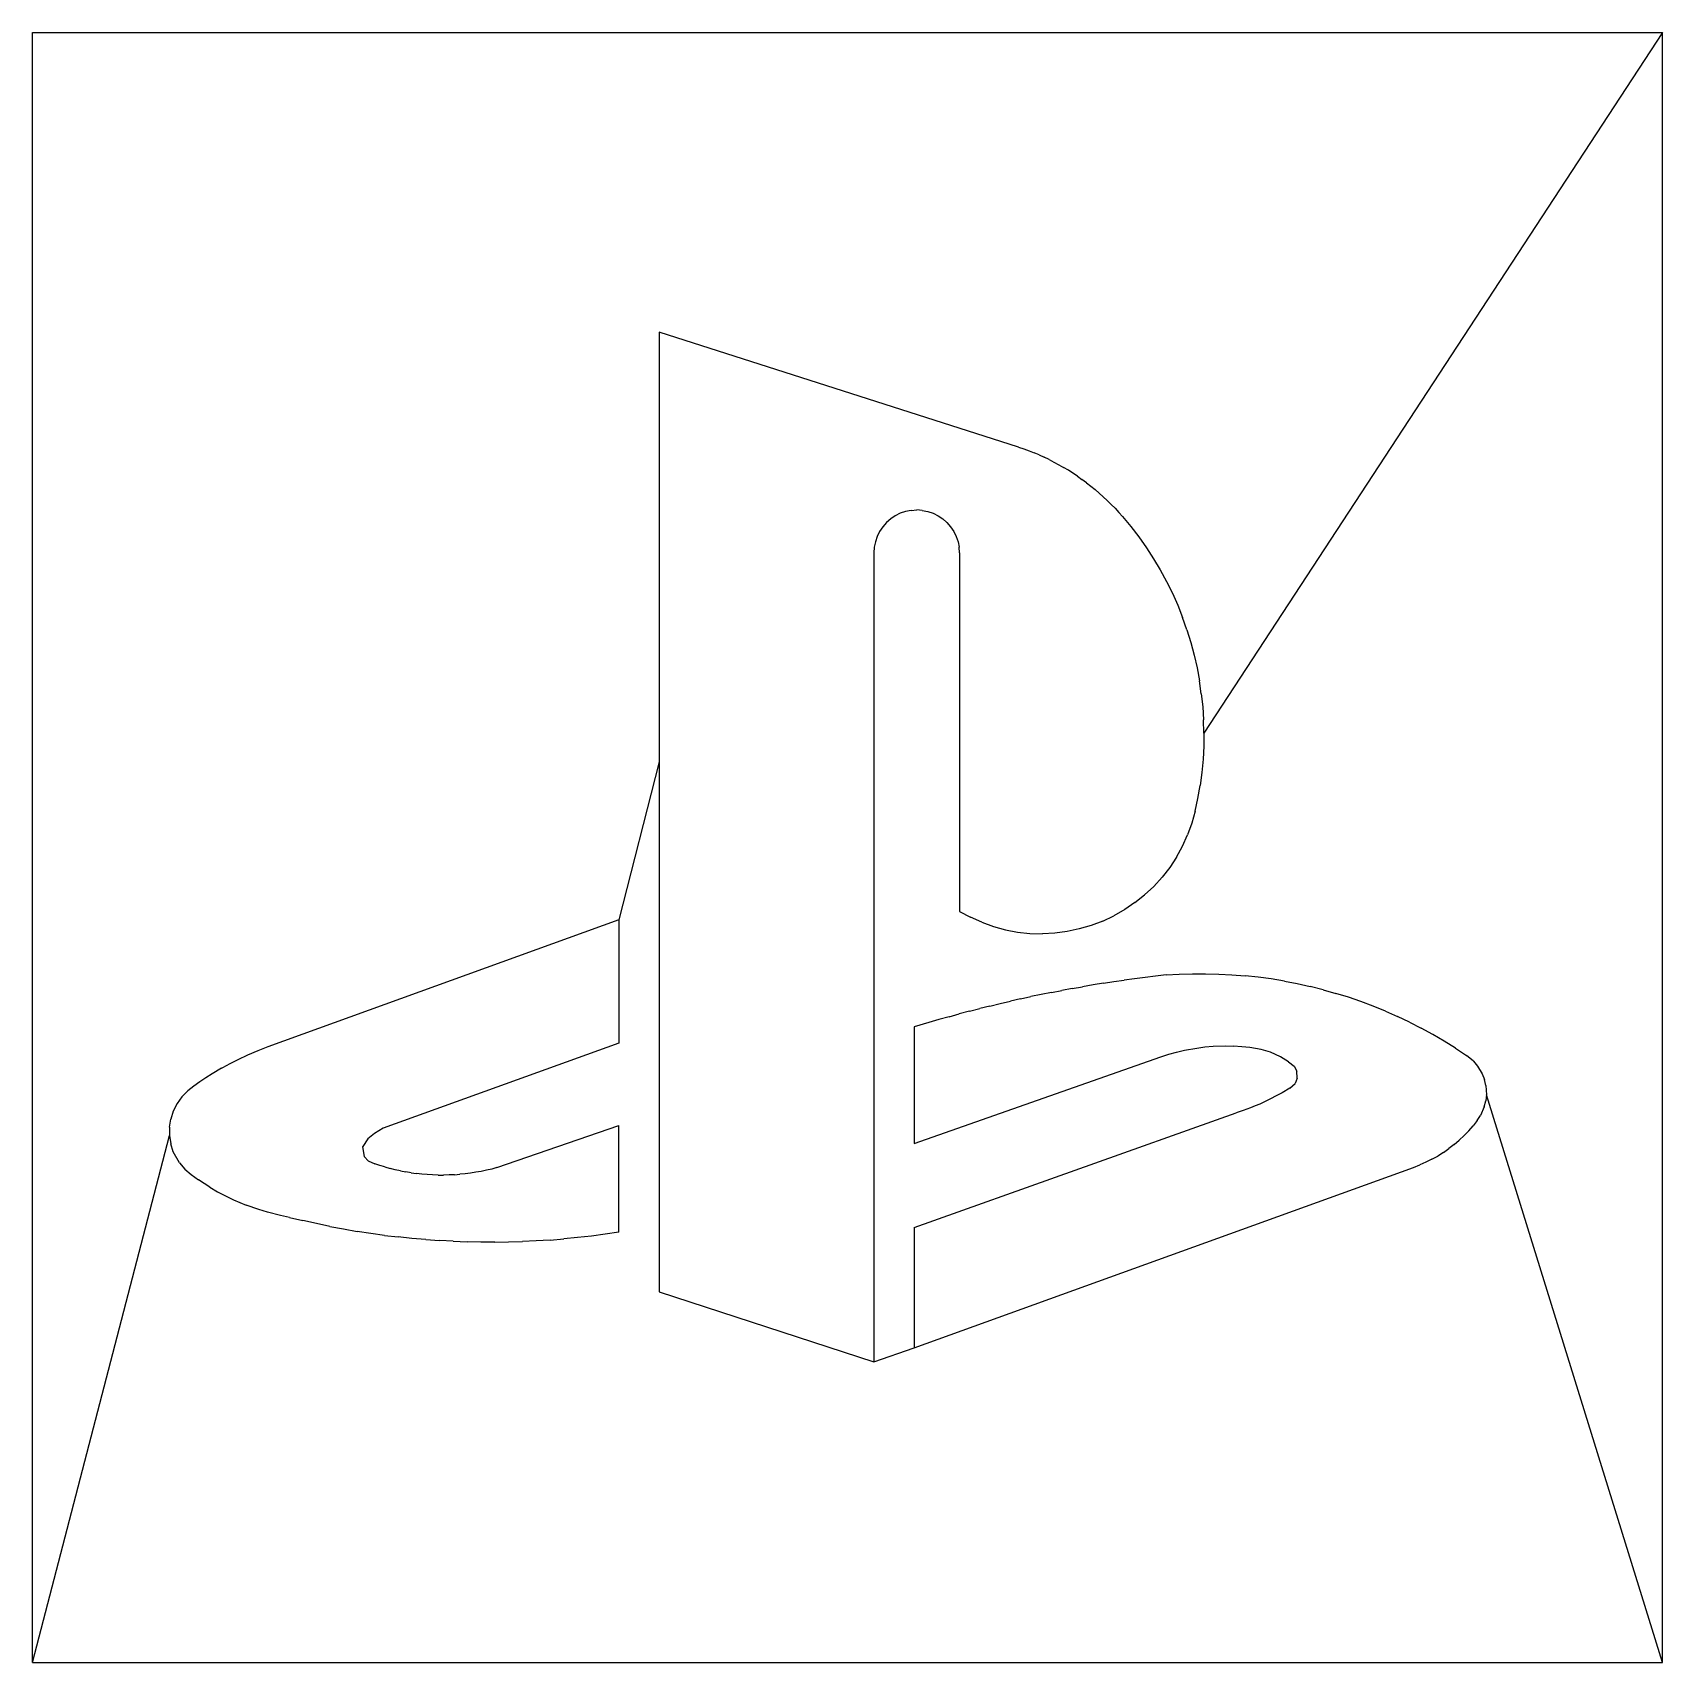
# Model space of a CAD drawing. Extents: x 0.742 to 1.235, y 0.046 to 0.746.
# Drawn here: x 0.749 to 0.9201, y 0.0463 to 0.2174 of the extents above; entities that cross this region are included whole.
import ezdxf

# ---------------------------------------------------------------- set-up
doc = ezdxf.new("R2010")
doc.units = 0

msp = doc.modelspace()

# ---------------------------------------------------------------- linework, layer by layer
for p, q in [((0.749, 0.04631, 0.25609), (0.749, 0.21742, 0.25609)), ((0.749, 0.21742, 0.25609), (0.92011, 0.21742, 0.25609)), ((0.92011, 0.21742, 0.25609), (0.87197, 0.14387, 0.25609)), ((0.92011, 0.04631, 0.25609), (0.92011, 0.21742, 0.25609)), ((0.85252, 0.17391, 0.25609), (0.81479, 0.18597, 0.25609)), ((0.81479, 0.18597, 0.25609), (0.81479, 0.14084, 0.25609)), ((0.85252, 0.17391, 0.25609), (0.85307, 0.17372, 0.25609)), ((0.85307, 0.17372, 0.25609), (0.85361, 0.17352, 0.25609)), ((0.85361, 0.17352, 0.25609), (0.85414, 0.17331, 0.25609)), ((0.85467, 0.17308, 0.25609), (0.85414, 0.17331, 0.25609)), ((0.85467, 0.17308, 0.25609), (0.8552, 0.17284, 0.25609)), ((0.85572, 0.17259, 0.25609), (0.8552, 0.17284, 0.25609)), ((0.85572, 0.17259, 0.25609), (0.85623, 0.17233, 0.25609)), ((0.85623, 0.17233, 0.25609), (0.85674, 0.17205, 0.25609)), ((0.85674, 0.17205, 0.25609), (0.85724, 0.17177, 0.25609)), ((0.85774, 0.17147, 0.25609), (0.85724, 0.17177, 0.25609)), ((0.85822, 0.17116, 0.25609), (0.85774, 0.17147, 0.25609)), ((0.8587, 0.17084, 0.25609), (0.85822, 0.17116, 0.25609)), ((0.8587, 0.17084, 0.25609), (0.85917, 0.17051, 0.25609)), ((0.85964, 0.17016, 0.25609), (0.85917, 0.17051, 0.25609)), ((0.85964, 0.17016, 0.25609), (0.86009, 0.16981, 0.25609)), ((0.86009, 0.16981, 0.25609), (0.86054, 0.16945, 0.25609)), ((0.86098, 0.16907, 0.25609), (0.86054, 0.16945, 0.25609)), ((0.86098, 0.16907, 0.25609), (0.86141, 0.16869, 0.25609)), ((0.86141, 0.16869, 0.25609), (0.86183, 0.16829, 0.25609)), ((0.86183, 0.16829, 0.25609), (0.86225, 0.16789, 0.25609)), ((0.86225, 0.16789, 0.25609), (0.86265, 0.16748, 0.25609)), ((0.83865, 0.16598, 0.25609), (0.83826, 0.16554, 0.25609)), ((0.83909, 0.16637, 0.25609), (0.83865, 0.16598, 0.25609)), ((0.83957, 0.1667, 0.25609), (0.83909, 0.16637, 0.25609)), ((0.8401, 0.16696, 0.25609), (0.83957, 0.1667, 0.25609)), ((0.84066, 0.16715, 0.25609), (0.8401, 0.16696, 0.25609)), ((0.84123, 0.16726, 0.25609), (0.84066, 0.16715, 0.25609)), ((0.84123, 0.16726, 0.25609), (0.84182, 0.1673, 0.25609)), ((0.84241, 0.16726, 0.25609), (0.84182, 0.1673, 0.25609)), ((0.84241, 0.16726, 0.25609), (0.84298, 0.16715, 0.25609)), ((0.84298, 0.16715, 0.25609), (0.84354, 0.16696, 0.25609)), ((0.84354, 0.16696, 0.25609), (0.84407, 0.1667, 0.25609)), ((0.84407, 0.1667, 0.25609), (0.84455, 0.16637, 0.25609)), ((0.84499, 0.16598, 0.25609), (0.84455, 0.16637, 0.25609)), ((0.84499, 0.16598, 0.25609), (0.84538, 0.16554, 0.25609)), ((0.86265, 0.16748, 0.25609), (0.86304, 0.16705, 0.25609)), ((0.86342, 0.16662, 0.25609), (0.86304, 0.16705, 0.25609)), ((0.86342, 0.16662, 0.25609), (0.8643, 0.16556, 0.25609)), ((0.83767, 0.16453, 0.25609), (0.83748, 0.16397, 0.25609)), ((0.83793, 0.16505, 0.25609), (0.83767, 0.16453, 0.25609)), ((0.83826, 0.16554, 0.25609), (0.83793, 0.16505, 0.25609)), ((0.84538, 0.16554, 0.25609), (0.84571, 0.16505, 0.25609)), ((0.84571, 0.16505, 0.25609), (0.84597, 0.16453, 0.25609)), ((0.84597, 0.16453, 0.25609), (0.84616, 0.16397, 0.25609)), ((0.8643, 0.16556, 0.25609), (0.86514, 0.16447, 0.25609)), ((0.86514, 0.16447, 0.25609), (0.86594, 0.16334, 0.25609)), ((0.83737, 0.16339, 0.25609), (0.83733, 0.16281, 0.25609)), ((0.83733, 0.16281, 0.25609), (0.83733, 0.07785, 0.25609)), ((0.83748, 0.16397, 0.25609), (0.83737, 0.16339, 0.25609)), ((0.84616, 0.16397, 0.25609), (0.84627, 0.16339, 0.25609)), ((0.84631, 0.16281, 0.25609), (0.84627, 0.16339, 0.25609)), ((0.84631, 0.16281, 0.25609), (0.84631, 0.12516, 0.25609)), ((0.86594, 0.16334, 0.25609), (0.86669, 0.16218, 0.25609)), ((0.86669, 0.16218, 0.25609), (0.86739, 0.161, 0.25609)), ((0.86739, 0.161, 0.25609), (0.86805, 0.15979, 0.25609)), ((0.86805, 0.15979, 0.25609), (0.86866, 0.15855, 0.25609)), ((0.86866, 0.15855, 0.25609), (0.86922, 0.15729, 0.25609)), ((0.86922, 0.15729, 0.25609), (0.86973, 0.15601, 0.25609)), ((0.87019, 0.15471, 0.25609), (0.86973, 0.15601, 0.25609)), ((0.87019, 0.15471, 0.25609), (0.8706, 0.15339, 0.25609)), ((0.8706, 0.15339, 0.25609), (0.87095, 0.15206, 0.25609)), ((0.87095, 0.15206, 0.25609), (0.87126, 0.15072, 0.25609)), ((0.87126, 0.15072, 0.25609), (0.87151, 0.14936, 0.25609)), ((0.8717, 0.148, 0.25609), (0.87151, 0.14936, 0.25609)), ((0.8717, 0.148, 0.25609), (0.87185, 0.14663, 0.25609)), ((0.87185, 0.14663, 0.25609), (0.87194, 0.14525, 0.25609)), ((0.87197, 0.14387, 0.25609), (0.87194, 0.14525, 0.25609)), ((0.87197, 0.14387, 0.25609), (0.87195, 0.1425, 0.25609)), ((0.87195, 0.1425, 0.25609), (0.87188, 0.14112, 0.25609)), ((0.81479, 0.14084, 0.25609), (0.81054, 0.12426, 0.25609)), ((0.81479, 0.14084, 0.25609), (0.81479, 0.08521, 0.25609)), ((0.87188, 0.14112, 0.25609), (0.87175, 0.13975, 0.25609)), ((0.87175, 0.13975, 0.25609), (0.87157, 0.13838, 0.25609)), ((0.87105, 0.13567, 0.25609), (0.87134, 0.13702, 0.25609)), ((0.87134, 0.13702, 0.25609), (0.87157, 0.13838, 0.25609)), ((0.87105, 0.13567, 0.25609), (0.8707, 0.13442, 0.25609)), ((0.8707, 0.13442, 0.25609), (0.87026, 0.13319, 0.25609)), ((0.86909, 0.13086, 0.25609), (0.86972, 0.132, 0.25609)), ((0.86972, 0.132, 0.25609), (0.87026, 0.13319, 0.25609)), ((0.86909, 0.13086, 0.25609), (0.86838, 0.12978, 0.25609)), ((0.86758, 0.12875, 0.25609), (0.8667, 0.12778, 0.25609)), ((0.86838, 0.12978, 0.25609), (0.86758, 0.12875, 0.25609)), ((0.86473, 0.12608, 0.25609), (0.86575, 0.12689, 0.25609)), ((0.8667, 0.12778, 0.25609), (0.86575, 0.12689, 0.25609)), ((0.84631, 0.12516, 0.25609), (0.84745, 0.12454, 0.25609)), ((0.86366, 0.12534, 0.25609), (0.86253, 0.1247, 0.25609)), ((0.86473, 0.12608, 0.25609), (0.86366, 0.12534, 0.25609)), ((0.81054, 0.12426, 0.25609), (0.77371, 0.11093, 0.25609)), ((0.81054, 0.12426, 0.25609), (0.81054, 0.11133, 0.25609)), ((0.84864, 0.12401, 0.25609), (0.84745, 0.12454, 0.25609)), ((0.84864, 0.12401, 0.25609), (0.84987, 0.12357, 0.25609)), ((0.84987, 0.12357, 0.25609), (0.85113, 0.12323, 0.25609)), ((0.85113, 0.12323, 0.25609), (0.85241, 0.12299, 0.25609)), ((0.85888, 0.12331, 0.25609), (0.8576, 0.12305, 0.25609)), ((0.86013, 0.12368, 0.25609), (0.85888, 0.12331, 0.25609)), ((0.86135, 0.12414, 0.25609), (0.86013, 0.12368, 0.25609)), ((0.86135, 0.12414, 0.25609), (0.86253, 0.1247, 0.25609)), ((0.85241, 0.12299, 0.25609), (0.85371, 0.12285, 0.25609)), ((0.85371, 0.12285, 0.25609), (0.85501, 0.12281, 0.25609)), ((0.85631, 0.12288, 0.25609), (0.85501, 0.12281, 0.25609)), ((0.8576, 0.12305, 0.25609), (0.85631, 0.12288, 0.25609)), ((0.8647, 0.11809, 0.25609), (0.86361, 0.11794, 0.25609)), ((0.8658, 0.11823, 0.25609), (0.8647, 0.11809, 0.25609)), ((0.8669, 0.11836, 0.25609), (0.8658, 0.11823, 0.25609)), ((0.868, 0.11848, 0.25609), (0.8669, 0.11836, 0.25609)), ((0.868, 0.11848, 0.25609), (0.86938, 0.11857, 0.25609)), ((0.86938, 0.11857, 0.25609), (0.87077, 0.11861, 0.25609)), ((0.87077, 0.11861, 0.25609), (0.87215, 0.11861, 0.25609)), ((0.87215, 0.11861, 0.25609), (0.87354, 0.11858, 0.25609)), ((0.87354, 0.11858, 0.25609), (0.87492, 0.11851, 0.25609)), ((0.87492, 0.11851, 0.25609), (0.8763, 0.1184, 0.25609)), ((0.87768, 0.11825, 0.25609), (0.8763, 0.1184, 0.25609)), ((0.87905, 0.11806, 0.25609), (0.87768, 0.11825, 0.25609)), ((0.8549, 0.11643, 0.25609), (0.85381, 0.11621, 0.25609)), ((0.85598, 0.11665, 0.25609), (0.8549, 0.11643, 0.25609)), ((0.85598, 0.11665, 0.25609), (0.85707, 0.11686, 0.25609)), ((0.85815, 0.11706, 0.25609), (0.85707, 0.11686, 0.25609)), ((0.85815, 0.11706, 0.25609), (0.85924, 0.11725, 0.25609)), ((0.86033, 0.11744, 0.25609), (0.85924, 0.11725, 0.25609)), ((0.86142, 0.11761, 0.25609), (0.86033, 0.11744, 0.25609)), ((0.86142, 0.11761, 0.25609), (0.86252, 0.11778, 0.25609)), ((0.86252, 0.11778, 0.25609), (0.86361, 0.11794, 0.25609)), ((0.88042, 0.11783, 0.25609), (0.87905, 0.11806, 0.25609)), ((0.88042, 0.11783, 0.25609), (0.88178, 0.11757, 0.25609)), ((0.88178, 0.11757, 0.25609), (0.88314, 0.11727, 0.25609)), ((0.88448, 0.11693, 0.25609), (0.88314, 0.11727, 0.25609)), ((0.88448, 0.11693, 0.25609), (0.88581, 0.11655, 0.25609)), ((0.88714, 0.11614, 0.25609), (0.88581, 0.11655, 0.25609)), ((0.84736, 0.11468, 0.25609), (0.84629, 0.1144, 0.25609)), ((0.84736, 0.11468, 0.25609), (0.84843, 0.11495, 0.25609)), ((0.8495, 0.11522, 0.25609), (0.84843, 0.11495, 0.25609)), ((0.8495, 0.11522, 0.25609), (0.85058, 0.11548, 0.25609)), ((0.85058, 0.11548, 0.25609), (0.85166, 0.11573, 0.25609)), ((0.85273, 0.11597, 0.25609), (0.85166, 0.11573, 0.25609)), ((0.85273, 0.11597, 0.25609), (0.85381, 0.11621, 0.25609)), ((0.88845, 0.11568, 0.25609), (0.88714, 0.11614, 0.25609)), ((0.88975, 0.1152, 0.25609), (0.88845, 0.11568, 0.25609)), ((0.89103, 0.11467, 0.25609), (0.88975, 0.1152, 0.25609)), ((0.89103, 0.11467, 0.25609), (0.8923, 0.11411, 0.25609)), ((0.8431, 0.11349, 0.25609), (0.84157, 0.11305, 0.25609)), ((0.84157, 0.11305, 0.25609), (0.84157, 0.10078, 0.25609)), ((0.84416, 0.1138, 0.25609), (0.8431, 0.11349, 0.25609)), ((0.84523, 0.1141, 0.25609), (0.84416, 0.1138, 0.25609)), ((0.84523, 0.1141, 0.25609), (0.84629, 0.1144, 0.25609)), ((0.89355, 0.11352, 0.25609), (0.8923, 0.11411, 0.25609)), ((0.89355, 0.11352, 0.25609), (0.89479, 0.11289, 0.25609)), ((0.81054, 0.11133, 0.25609), (0.78579, 0.1024, 0.25609)), ((0.896, 0.11223, 0.25609), (0.89479, 0.11289, 0.25609)), ((0.8972, 0.11153, 0.25609), (0.896, 0.11223, 0.25609)), ((0.89838, 0.1108, 0.25609), (0.8972, 0.11153, 0.25609)), ((0.77053, 0.10958, 0.25609), (0.76951, 0.10905, 0.25609)), ((0.77157, 0.11007, 0.25609), (0.77053, 0.10958, 0.25609)), ((0.77263, 0.11052, 0.25609), (0.77157, 0.11007, 0.25609)), ((0.77371, 0.11093, 0.25609), (0.77263, 0.11052, 0.25609)), ((0.84157, 0.10078, 0.25609), (0.86746, 0.10988, 0.25609)), ((0.86746, 0.10988, 0.25609), (0.86828, 0.11015, 0.25609)), ((0.86828, 0.11015, 0.25609), (0.86911, 0.11039, 0.25609)), ((0.86911, 0.11039, 0.25609), (0.86995, 0.11058, 0.25609)), ((0.86995, 0.11058, 0.25609), (0.87122, 0.11081, 0.25609)), ((0.87122, 0.11081, 0.25609), (0.87208, 0.11092, 0.25609)), ((0.87208, 0.11092, 0.25609), (0.87294, 0.11099, 0.25609)), ((0.87294, 0.11099, 0.25609), (0.87423, 0.11103, 0.25609)), ((0.87423, 0.11103, 0.25609), (0.87509, 0.111, 0.25609)), ((0.87595, 0.11095, 0.25609), (0.87509, 0.111, 0.25609)), ((0.87681, 0.11085, 0.25609), (0.87595, 0.11095, 0.25609)), ((0.87799, 0.11065, 0.25609), (0.87681, 0.11085, 0.25609)), ((0.87895, 0.11038, 0.25609), (0.87799, 0.11065, 0.25609)), ((0.88002, 0.1099, 0.25609), (0.87895, 0.11038, 0.25609)), ((0.88087, 0.10937, 0.25609), (0.88002, 0.1099, 0.25609)), ((0.89838, 0.1108, 0.25609), (0.89954, 0.11004, 0.25609)), ((0.90028, 0.10942, 0.25609), (0.89954, 0.11004, 0.25609)), ((0.76785, 0.10809, 0.25609), (0.7672, 0.10768, 0.25609)), ((0.76884, 0.10868, 0.25609), (0.76785, 0.10809, 0.25609)), ((0.76884, 0.10868, 0.25609), (0.76951, 0.10905, 0.25609)), ((0.88087, 0.10937, 0.25609), (0.88144, 0.10889, 0.25609)), ((0.88144, 0.10889, 0.25609), (0.88174, 0.10837, 0.25609)), ((0.88178, 0.10764, 0.25609), (0.88174, 0.10837, 0.25609)), ((0.90028, 0.10942, 0.25609), (0.9007, 0.10892, 0.25609)), ((0.9007, 0.10892, 0.25609), (0.90119, 0.10809, 0.25609)), ((0.90119, 0.10809, 0.25609), (0.90142, 0.10749, 0.25609)), ((0.76529, 0.10631, 0.25609), (0.76467, 0.10568, 0.25609)), ((0.76594, 0.10681, 0.25609), (0.76529, 0.10631, 0.25609)), ((0.76656, 0.10725, 0.25609), (0.76594, 0.10681, 0.25609)), ((0.7672, 0.10768, 0.25609), (0.76656, 0.10725, 0.25609)), ((0.8802, 0.10612, 0.25609), (0.8795, 0.10574, 0.25609)), ((0.88101, 0.1066, 0.25609), (0.8802, 0.10612, 0.25609)), ((0.88101, 0.1066, 0.25609), (0.88155, 0.10708, 0.25609)), ((0.88178, 0.10764, 0.25609), (0.88155, 0.10708, 0.25609)), ((0.90157, 0.10686, 0.25609), (0.90142, 0.10749, 0.25609)), ((0.90157, 0.10686, 0.25609), (0.90163, 0.10589, 0.25609)), ((0.76417, 0.10497, 0.25609), (0.76377, 0.10419, 0.25609)), ((0.76467, 0.10568, 0.25609), (0.76417, 0.10497, 0.25609)), ((0.87685, 0.10453, 0.25609), (0.87611, 0.10425, 0.25609)), ((0.87735, 0.10473, 0.25609), (0.87685, 0.10453, 0.25609)), ((0.87783, 0.10493, 0.25609), (0.87735, 0.10473, 0.25609)), ((0.87856, 0.10526, 0.25609), (0.87783, 0.10493, 0.25609)), ((0.87903, 0.1055, 0.25609), (0.87856, 0.10526, 0.25609)), ((0.8795, 0.10574, 0.25609), (0.87903, 0.1055, 0.25609)), ((0.90141, 0.10462, 0.25609), (0.90102, 0.10373, 0.25609)), ((0.90141, 0.10462, 0.25609), (0.90156, 0.10525, 0.25609)), ((0.90163, 0.10589, 0.25609), (0.90156, 0.10525, 0.25609)), ((0.92011, 0.04631, 0.25609), (0.90163, 0.10589, 0.25609)), ((0.76337, 0.10249, 0.25609), (0.76351, 0.10335, 0.25609)), ((0.76377, 0.10419, 0.25609), (0.76351, 0.10335, 0.25609)), ((0.79775, 0.09825, 0.25609), (0.81054, 0.10269, 0.25609)), ((0.81054, 0.09147, 0.25609), (0.81054, 0.10269, 0.25609)), ((0.84157, 0.09197, 0.25609), (0.87536, 0.104, 0.25609)), ((0.87611, 0.10425, 0.25609), (0.87536, 0.104, 0.25609)), ((0.90066, 0.10319, 0.25609), (0.90023, 0.10264, 0.25609)), ((0.90066, 0.10319, 0.25609), (0.90102, 0.10373, 0.25609)), ((0.749, 0.04631, 0.25609), (0.76337, 0.10161, 0.25609)), ((0.76337, 0.10249, 0.25609), (0.76337, 0.10161, 0.25609)), ((0.76337, 0.10161, 0.25609), (0.76351, 0.10075, 0.25609)), ((0.78419, 0.10128, 0.25609), (0.78367, 0.10048, 0.25609)), ((0.78488, 0.10184, 0.25609), (0.78419, 0.10128, 0.25609)), ((0.78579, 0.1024, 0.25609), (0.78488, 0.10184, 0.25609)), ((0.89824, 0.10068, 0.25609), (0.89877, 0.10113, 0.25609)), ((0.89877, 0.10113, 0.25609), (0.89928, 0.10161, 0.25609)), ((0.89977, 0.10212, 0.25609), (0.89928, 0.10161, 0.25609)), ((0.89977, 0.10212, 0.25609), (0.90023, 0.10264, 0.25609)), ((0.76377, 0.09991, 0.25609), (0.76351, 0.10075, 0.25609)), ((0.76441, 0.09876, 0.25609), (0.76377, 0.09991, 0.25609)), ((0.78384, 0.09938, 0.25609), (0.78367, 0.10048, 0.25609)), ((0.78423, 0.09897, 0.25609), (0.78384, 0.09938, 0.25609)), ((0.89591, 0.09913, 0.25609), (0.89652, 0.09947, 0.25609)), ((0.89711, 0.09985, 0.25609), (0.89652, 0.09947, 0.25609)), ((0.89711, 0.09985, 0.25609), (0.89768, 0.10025, 0.25609)), ((0.89824, 0.10068, 0.25609), (0.89768, 0.10025, 0.25609)), ((0.76441, 0.09876, 0.25609), (0.76497, 0.09809, 0.25609)), ((0.76497, 0.09809, 0.25609), (0.76563, 0.09752, 0.25609)), ((0.78423, 0.09897, 0.25609), (0.78494, 0.09866, 0.25609)), ((0.78546, 0.09848, 0.25609), (0.78494, 0.09866, 0.25609)), ((0.78599, 0.09832, 0.25609), (0.78546, 0.09848, 0.25609)), ((0.78599, 0.09832, 0.25609), (0.78653, 0.09817, 0.25609)), ((0.78707, 0.09803, 0.25609), (0.78653, 0.09817, 0.25609)), ((0.78762, 0.09791, 0.25609), (0.78707, 0.09803, 0.25609)), ((0.78762, 0.09791, 0.25609), (0.78818, 0.09781, 0.25609)), ((0.78874, 0.09771, 0.25609), (0.78818, 0.09781, 0.25609)), ((0.78874, 0.09771, 0.25609), (0.7893, 0.09764, 0.25609)), ((0.78987, 0.09757, 0.25609), (0.7893, 0.09764, 0.25609)), ((0.79043, 0.09753, 0.25609), (0.78987, 0.09757, 0.25609)), ((0.79329, 0.09751, 0.25609), (0.79386, 0.09755, 0.25609)), ((0.79443, 0.09761, 0.25609), (0.79386, 0.09755, 0.25609)), ((0.79499, 0.09768, 0.25609), (0.79443, 0.09761, 0.25609)), ((0.79555, 0.09776, 0.25609), (0.79499, 0.09768, 0.25609)), ((0.79611, 0.09786, 0.25609), (0.79555, 0.09776, 0.25609)), ((0.79666, 0.09798, 0.25609), (0.79611, 0.09786, 0.25609)), ((0.79721, 0.0981, 0.25609), (0.79666, 0.09798, 0.25609)), ((0.79775, 0.09825, 0.25609), (0.79721, 0.0981, 0.25609)), ((0.84157, 0.07933, 0.25609), (0.89399, 0.09828, 0.25609)), ((0.89399, 0.09828, 0.25609), (0.89464, 0.09853, 0.25609)), ((0.89528, 0.09882, 0.25609), (0.89464, 0.09853, 0.25609)), ((0.89591, 0.09913, 0.25609), (0.89528, 0.09882, 0.25609)), ((0.76563, 0.09752, 0.25609), (0.7664, 0.09696, 0.25609)), ((0.76759, 0.09619, 0.25609), (0.7664, 0.09696, 0.25609)), ((0.76759, 0.09619, 0.25609), (0.76841, 0.09572, 0.25609)), ((0.791, 0.09749, 0.25609), (0.79043, 0.09753, 0.25609)), ((0.79158, 0.09747, 0.25609), (0.791, 0.09749, 0.25609)), ((0.79158, 0.09747, 0.25609), (0.79215, 0.09747, 0.25609)), ((0.79272, 0.09748, 0.25609), (0.79215, 0.09747, 0.25609)), ((0.79329, 0.09751, 0.25609), (0.79272, 0.09748, 0.25609)), ((0.76841, 0.09572, 0.25609), (0.76925, 0.09528, 0.25609)), ((0.76925, 0.09528, 0.25609), (0.7701, 0.09487, 0.25609)), ((0.7701, 0.09487, 0.25609), (0.77141, 0.09431, 0.25609)), ((0.77275, 0.09384, 0.25609), (0.77141, 0.09431, 0.25609)), ((0.77365, 0.09356, 0.25609), (0.77275, 0.09384, 0.25609)), ((0.77503, 0.09322, 0.25609), (0.77365, 0.09356, 0.25609)), ((0.77596, 0.09303, 0.25609), (0.77503, 0.09322, 0.25609)), ((0.77596, 0.09303, 0.25609), (0.77737, 0.09269, 0.25609)), ((0.77879, 0.09237, 0.25609), (0.77737, 0.09269, 0.25609)), ((0.78021, 0.09208, 0.25609), (0.77879, 0.09237, 0.25609)), ((0.78021, 0.09208, 0.25609), (0.78164, 0.09181, 0.25609)), ((0.78164, 0.09181, 0.25609), (0.78307, 0.09156, 0.25609)), ((0.7845, 0.09134, 0.25609), (0.78307, 0.09156, 0.25609)), ((0.78594, 0.09114, 0.25609), (0.7845, 0.09134, 0.25609)), ((0.78594, 0.09114, 0.25609), (0.78738, 0.09097, 0.25609)), ((0.78882, 0.09082, 0.25609), (0.78738, 0.09097, 0.25609)), ((0.79027, 0.0907, 0.25609), (0.78882, 0.09082, 0.25609)), ((0.79027, 0.0907, 0.25609), (0.79172, 0.09059, 0.25609)), ((0.80333, 0.09065, 0.25609), (0.80477, 0.09076, 0.25609)), ((0.80622, 0.0909, 0.25609), (0.80477, 0.09076, 0.25609)), ((0.80766, 0.09107, 0.25609), (0.80622, 0.0909, 0.25609)), ((0.8091, 0.09126, 0.25609), (0.80766, 0.09107, 0.25609)), ((0.81054, 0.09147, 0.25609), (0.8091, 0.09126, 0.25609)), ((0.84157, 0.09197, 0.25609), (0.84157, 0.07933, 0.25609)), ((0.79317, 0.09052, 0.25609), (0.79172, 0.09059, 0.25609)), ((0.79317, 0.09052, 0.25609), (0.79462, 0.09046, 0.25609)), ((0.79607, 0.09043, 0.25609), (0.79462, 0.09046, 0.25609)), ((0.79752, 0.09043, 0.25609), (0.79607, 0.09043, 0.25609)), ((0.79752, 0.09043, 0.25609), (0.79898, 0.09045, 0.25609)), ((0.79898, 0.09045, 0.25609), (0.80043, 0.09049, 0.25609)), ((0.80188, 0.09056, 0.25609), (0.80043, 0.09049, 0.25609)), ((0.80333, 0.09065, 0.25609), (0.80188, 0.09056, 0.25609)), ((0.81479, 0.08521, 0.25609), (0.83733, 0.07785, 0.25609)), ((0.83733, 0.07785, 0.25609), (0.84157, 0.07933, 0.25609)), ((0.749, 0.04631, 0.25609), (0.92011, 0.04631, 0.25609))]:
    msp.add_line(p, q)

doc.saveas('drawing.dxf')
